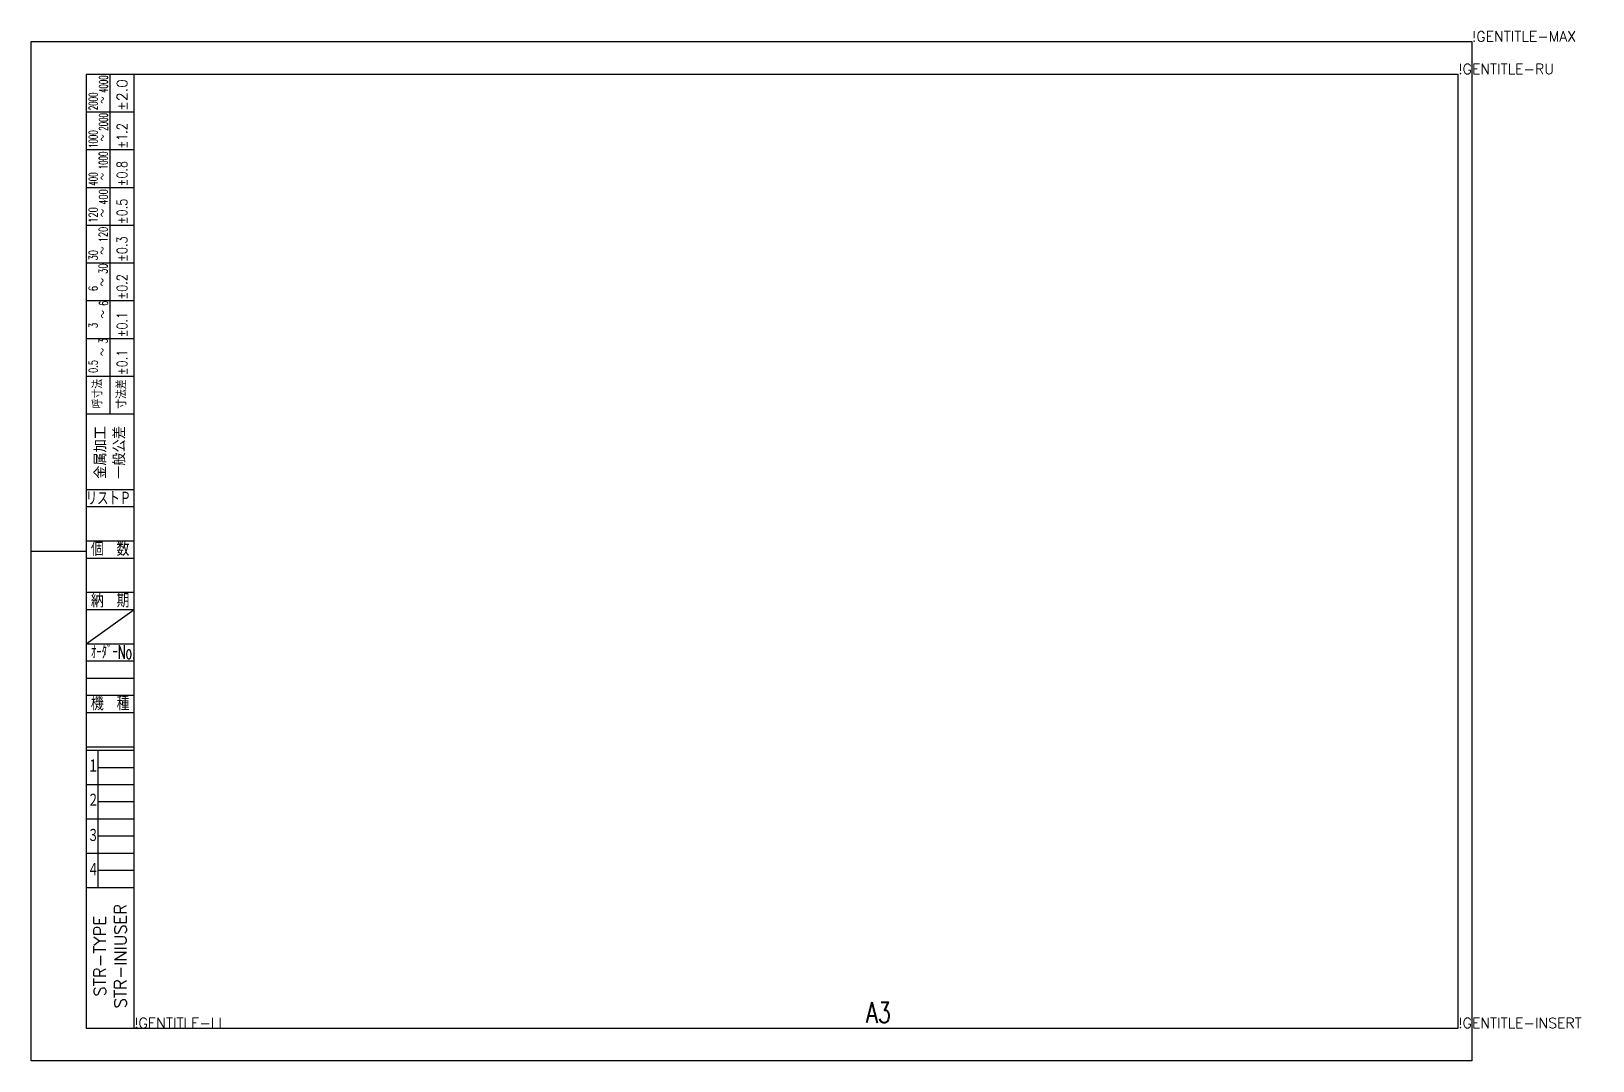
# Model space of a CAD drawing. Extents: x 0 to 455, y 0 to 300.
import ezdxf
from ezdxf.enums import TextEntityAlignment as Align

# ---------------------------------------------------------------- set-up
doc = ezdxf.new("R2010")
doc.units = 0
doc.layers.get('Defpoints').update_dxf_attribs({"linetype": 'CONTINUOUS'})
doc.layers.add('AM_BOR', color=7, linetype='CONTINUOUS', lineweight=30)
doc.styles.add('ACJISTS', font='romanc.shx', dxfattribs={"height": 1, "bigfont": 'extfont2.shx'})
doc.styles.add('TM_WAKU1', font='SIMPLEX.shx', dxfattribs={"bigfont": 'extfont2.shx'})
doc.styles.add('TM_WAKU2', font='SIMPLEX.shx', dxfattribs={"width": 0.75, "bigfont": 'EXTFONT.shx'})
doc.styles.add('TOYO-SEET1', font='SIMPLEX.shx', dxfattribs={"bigfont": 'extfont2.shx'})

msp = doc.modelspace()

# ---------------------------------------------------------------- linework, layer by layer
at = {"layer": 'AM_BOR', "color": 1, "lineweight": 25}
for p, q in [((16, 287.5), (16, 9.5)), ((16, 287.5), (30, 287.5)), ((23, 188.5), (23, 287.5)), ((16, 276.5), (30, 276.5)), ((16, 265.5), (30, 265.5)), ((16, 254.5), (30, 254.5)), ((16, 243.5), (30, 243.5)), ((16, 232.5), (30, 232.5)), ((16, 221.5), (30, 221.5)), ((16, 210.5), (30, 210.5)), ((16, 199.5), (30, 199.5)), ((16, 188.5), (30, 188.5)), ((16, 166.5), (30, 166.5)), ((16, 161.5), (30, 161.5)), ((16, 151.5), (30, 151.5)), ((0, 148.5), (16, 148.5)), ((16, 146.5), (30, 146.5)), ((16, 136.5), (30, 136.5)), ((16, 121.5), (30, 131.5)), ((16, 131.5), (30, 131.5)), ((16, 121.5), (30, 121.5)), ((16, 116.5), (30, 116.5)), ((16, 111.5), (30, 111.5)), ((16, 106.5), (30, 106.5)), ((16, 101.5), (30, 101.5)), ((16, 91.5), (30, 91.5)), ((16, 90.5), (30, 90.5)), ((19.5, 50.5), (19.5, 90.5)), ((19.5, 85.5), (30, 85.5)), ((16, 80.5), (30, 80.5)), ((19.5, 75.5), (30, 75.5)), ((16, 70.5), (30, 70.5)), ((19.5, 65.5), (30, 65.5)), ((16, 60.5), (30, 60.5)), ((19.5, 55.5), (30, 55.5)), ((16, 50.5), (30, 50.5)), ((16, 9.5), (30, 9.5))]:
    msp.add_line(p, q, dxfattribs=at)
at = {"layer": 'AM_BOR'}
for p, q in [((30, 9.5), (30, 287.5)), ((30, 287.5), (416, 287.5)), ((416, 9.5), (416, 287.5)), ((30, 9.5), (416, 9.5)), ((30, 9.5), (416, 9.5))]:
    msp.add_line(p, q, dxfattribs=at)
at = {"layer": 'Defpoints', "color": 1, "lineweight": 25}
msp.add_lwpolyline([(0, 0), (0, 297), (420, 297), (420, 0)], close=True, dxfattribs=at)

# ---------------------------------------------------------------- texts
at = {"layer": 'AM_BOR', "style": 'ACJISTS'}
for s, p in [('!GENTITLE-MAX', (420, 297)), ('!GENTITLE-RU', (416, 287.5)), ('!GENTITLE-LL', (30, 9.5)), ('!GENTITLE-INSERT', (416, 9.5))]:
    msp.add_text(s, height=3, dxfattribs=at).set_placement(p)
at = {"layer": 'AM_BOR', "color": 1, "lineweight": 25, "style": 'TOYO-SEET1'}
for s, height, width, p in [('～ 4000', 2.5, 0.6, (22.293, 278.878)), ('2000', 2.5, 0.6, (19.3, 277)), ('～ 2000', 2.5, 0.6, (22.293, 267.878)), ('1000', 2.5, 0.6, (19.3, 266)), ('±1.2', 3, 0.8, (28, 265.8)), ('～ 1000', 2.5, 0.6, (22.244, 256.646)), ('±0.8', 3, 0.8, (28, 254.8)), ('400', 2.5, 0.6, (19.3, 255)), ('～ 400', 2.5, 0.7, (22.267, 245.805)), ('±0.5', 3, 0.8, (28, 243.8)), ('120', 2.5, 0.7, (19.3, 244.2)), ('～ 120', 2.5, 0.7, (22.216, 234.862)), ('±0.3', 3, 0.8, (28, 232.8)), ('30', 2.5, 0.7, (19.3, 233.225)), ('～ 30', 2.5, 0.7, (22.19, 225.662)), ('±0.2', 3, 0.8, (28, 221.8)), ('6', 2.5, 0.7, (19.3, 224.292)), ('～ 6', 2.5, 0.7, (22.344, 216.313)), ('3', 2.5, 0.7, (19.3, 213.505)), ('±0.1', 3, 0.8, (28, 210.8)), ('～ 3', 2.5, 0.7, (22.216, 205.329)), ('±0.1', 3, 0.8, (28, 199.8)), ('0.5', 2.5, 0.7, (19.3, 200.421))]:
    msp.add_text(s, height=height, rotation=90, dxfattribs=dict(at, width=width)).set_placement(p)
for s, height, p in [('±2.0', 3, (28, 276.8)), ('呼寸法', 2.6, (20.716, 190.097)), ('寸法差', 2.6, (27.696, 189.995)), ('金属加工', 3.5, (21.926, 169.565)), ('一般公差', 3.5, (27.426, 169.565))]:
    msp.add_text(s, height=height, rotation=90, dxfattribs=at).set_placement(p)
for s, width, p in [('リストＰ', 0.75, (15.902, 161.901)), ('個\u3000数', 0.85, (17.403, 147.1)), ('納\u3000期', 0.85, (17.403, 132.1)), ('ｵｰﾀﾞｰNo.', 0.6, (17.403, 117.1)), ('機\u3000種', 0.85, (17.403, 102.1)), ('１', 0.75, (16.403, 83.884)), ('２', 0.75, (16.403, 73.918)), ('３', 0.75, (16.403, 63.65)), ('４', 0.75, (16.403, 53.685))]:
    msp.add_text(s, height=4, dxfattribs=dict(at, width=width)).set_placement(p)
at = {"layer": 'AM_BOR', "color": 1, "lineweight": 25, "style": 'TM_WAKU2', "width": 0.75}
msp.add_text('A3', height=6, dxfattribs=at).set_placement((243.3, 17.05), align=Align.TOP_LEFT)
at = {"layer": 'AM_BOR', "color": 7, "style": 'TM_WAKU1', "flags": 8}
for tag, text, p in [('STR-TYPE', '機種名', (20, 30.5)), ('STR-INIUSER', 'ユーザー名', (26, 30.5))]:
    msp.add_attdef(tag, text=text, height=3.5, rotation=90, dxfattribs=at).set_placement(p, align=Align.MIDDLE)

doc.saveas('drawing.dxf')
